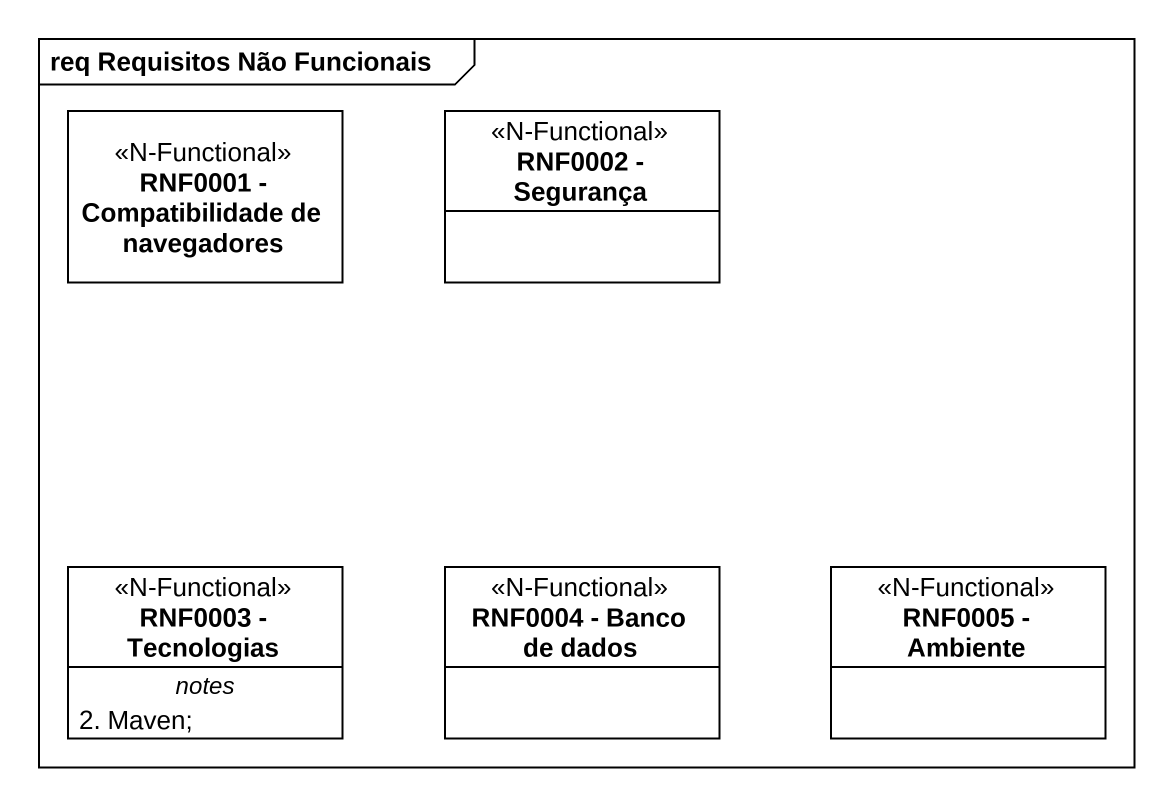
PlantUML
@startuml
mainframe req Requisitos Não Funcionais
hide circle
hide empty members
class "RNF0001 - Compatibilidade de navegadores" as RNF0001_Compatibilidade_de <<N-Functional>>
class "RNF0002 - Segurança" as RNF0002_Segurança <<N-Functional>>
class "RNF0003 - Tecnologias" as RNF0003_Tecnologias <<N-Functional>> {
  -- notes --
  2. Maven;
}
class "RNF0004 - Banco de dados" as RNF0004_Banco_de_dados <<N-Functional>>
class "RNF0005 - Ambiente" as RNF0005_Ambiente <<N-Functional>>
@enduml
